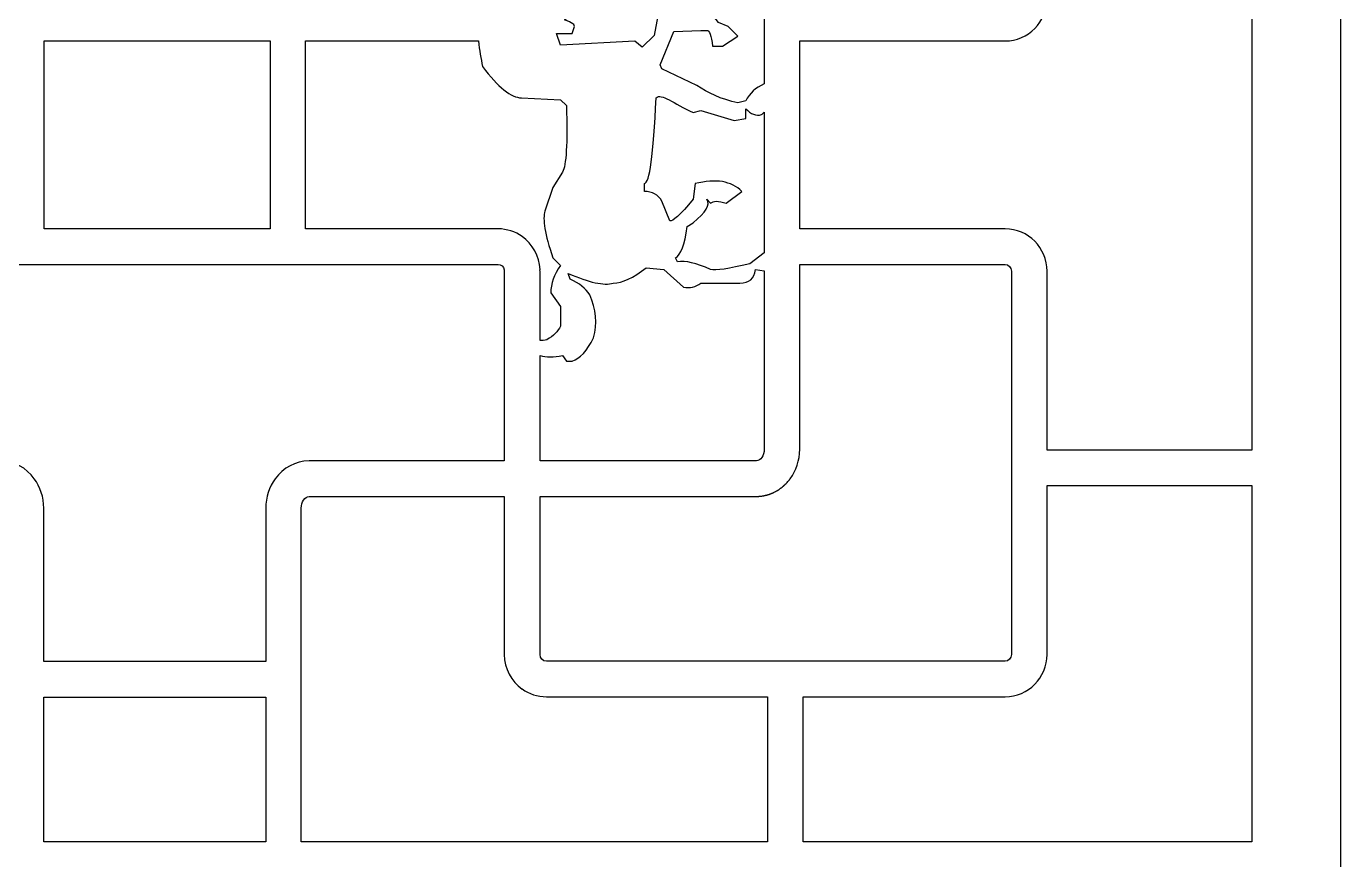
# Model space of a CAD drawing. Header units: centimetres. Extents: x -9.6 to 1.4, y -6.1 to 11.9.
# Drawn here: x -1.2 to 1.449, y -2.971 to -1.291 of the extents above; entities that cross this region are included whole.
import ezdxf

# ---------------------------------------------------------------- set-up
doc = ezdxf.new("R2010")
doc.units = ezdxf.units.CM
doc.header["$MEASUREMENT"] = 0
doc.layers.add('layer 1', color=7, linetype='Continuous')

msp = doc.modelspace()

# ---------------------------------------------------------------- linework, layer by layer
at = {"layer": 'layer 1', "color": 242}
for points, knots in [([(-3.3283, -6.05124), (-3.3283, -6.05124), (-3.3283, 11.92325), (-3.3283, 11.92325), (-3.3283, 11.92325), (-3.3283, 11.92325), (1.44897, 11.92325), (1.44897, 11.92325), (1.44897, 11.92325), (1.44897, 11.92325), (1.44897, -6.05124), (1.44897, -6.05124), (1.44897, -6.05124), (1.44897, -6.05124), (-3.3283, -6.05124), (-3.3283, -6.05124)], [0, 0, 0, 0, 0.2, 0.2, 0.2, 0.2, 0.4, 0.4, 0.4, 0.4, 0.6, 0.6, 0.6, 0.6, 1, 1, 1, 1]), ([(-0.1651, -1.24228), (-0.1651, -1.24228), (-0.1275, -1.23912), (-0.1275, -1.23912), (-0.1275, -1.23912), (-0.1275, -1.23912), (-0.09219, -1.24708), (-0.09219, -1.24708), (-0.09219, -1.24708), (-0.09219, -1.24708), (-0.08808, -1.25491), (-0.08808, -1.25491), (-0.08808, -1.25491), (-0.08808, -1.25491), (-0.11556, -1.27866), (-0.11556, -1.27866), (-0.11556, -1.27866), (-0.10002, -1.28367), (-0.09348, -1.28881), (-0.09591, -1.29407), (-0.09591, -1.29407), (-0.09591, -1.29407), (-0.10015, -1.30614), (-0.10015, -1.30614), (-0.10015, -1.30614), (-0.10015, -1.30614), (-0.13135, -1.30614), (-0.13135, -1.30614), (-0.13135, -1.30614), (-0.13135, -1.30614), (-0.12339, -1.32951), (-0.12339, -1.32951), (-0.12339, -1.32951), (-0.12339, -1.32951), (0.02594, -1.32155), (0.02594, -1.32155), (0.02594, -1.32155), (0.02594, -1.32155), (0.04134, -1.33362), (0.04134, -1.33362), (0.04134, -1.33362), (0.04134, -1.33362), (0.0651, -1.30986), (0.0651, -1.30986), (0.0651, -1.30986), (0.0651, -1.30986), (0.07293, -1.2707), (0.07293, -1.2707), (0.07293, -1.2707), (0.07293, -1.2707), (0.11248, -1.2707), (0.11248, -1.2707), (0.11248, -1.2707), (0.11248, -1.2707), (0.1831, -1.26832), (0.1831, -1.26832), (0.1831, -1.26832), (0.1831, -1.26832), (0.19478, -1.28412), (0.19478, -1.28412), (0.19478, -1.28412), (0.19478, -1.28412), (0.21443, -1.29169), (0.21443, -1.29169), (0.21443, -1.29169), (0.21443, -1.29169), (0.23394, -1.31159), (0.23394, -1.31159), (0.23394, -1.31159), (0.23394, -1.31159), (0.20274, -1.33124), (0.20274, -1.33124), (0.20274, -1.33124), (0.20274, -1.33124), (0.1831, -1.33124), (0.1831, -1.33124), (0.1831, -1.33124), (0.1804, -1.31018), (0.17642, -1.29965), (0.17115, -1.29965), (0.17115, -1.29965), (0.17115, -1.29965), (0.15947, -1.29965), (0.15947, -1.29965), (0.15947, -1.29965), (0.15947, -1.29965), (0.10452, -1.30203), (0.10452, -1.30203), (0.10452, -1.30203), (0.10452, -1.30203), (0.07704, -1.36893), (0.07704, -1.36893), (0.07704, -1.36893), (0.07704, -1.36893), (0.08089, -1.37689), (0.08089, -1.37689), (0.08089, -1.37689), (0.08089, -1.37689), (0.15151, -1.41059), (0.15151, -1.41059), (0.15151, -1.41059), (0.17257, -1.42613), (0.20004, -1.43794), (0.23394, -1.4459), (0.23394, -1.4459), (0.23394, -1.4459), (0.24973, -1.44179), (0.24973, -1.44179), (0.24973, -1.44179), (0.25748, -1.42667), (0.26982, -1.4152), (0.28697, -1.40738), (0.28697, -1.40738), (0.28697, -1.40738), (0.28697, -0.91297), (0.28697, -0.91297), (0.28697, -0.91297), (0.28697, -0.90015), (0.27992, -0.88966), (0.27131, -0.88966), (0.27131, -0.88966), (0.27131, -0.88966), (-0.16485, -0.88966), (-0.16485, -0.88966), (-0.16485, -0.88966), (-0.16485, -0.88966), (-0.16485, -1.05573), (-0.16485, -1.05573), (-0.16485, -1.05573), (-0.16485, -1.05573), (-0.1649, -1.05573), (-0.1649, -1.05573), (-0.1649, -1.05573), (-0.1649, -1.05573), (-0.1649, -1.23565), (-0.1649, -1.23565), (-0.1649, -1.23565), (-0.1649, -1.23663), (-0.16492, -1.23764), (-0.16496, -1.23863), (-0.16496, -1.23863), (-0.16496, -1.23863), (-0.1649, -1.23889), (-0.1649, -1.23889), (-0.1649, -1.23889), (-0.16494, -1.24002), (-0.16501, -1.24116), (-0.1651, -1.24228)], [0, 0, 0, 0, 0.0263158, 0.0263158, 0.0263158, 0.0263158, 0.0526316, 0.0526316, 0.0526316, 0.0526316, 0.0789474, 0.0789474, 0.0789474, 0.0789474, 0.1052632, 0.1052632, 0.1052632, 0.1052632, 0.1315789, 0.1315789, 0.1315789, 0.1315789, 0.1578947, 0.1578947, 0.1578947, 0.1578947, 0.1842105, 0.1842105, 0.1842105, 0.1842105, 0.2105263, 0.2105263, 0.2105263, 0.2105263, 0.2368421, 0.2368421, 0.2368421, 0.2368421, 0.2631579, 0.2631579, 0.2631579, 0.2631579, 0.2894737, 0.2894737, 0.2894737, 0.2894737, 0.3157895, 0.3157895, 0.3157895, 0.3157895, 0.3421053, 0.3421053, 0.3421053, 0.3421053, 0.3684211, 0.3684211, 0.3684211, 0.3684211, 0.3947368, 0.3947368, 0.3947368, 0.3947368, 0.4210526, 0.4210526, 0.4210526, 0.4210526, 0.4473684, 0.4473684, 0.4473684, 0.4473684, 0.4736842, 0.4736842, 0.4736842, 0.4736842, 0.5, 0.5, 0.5, 0.5, 0.5263158, 0.5263158, 0.5263158, 0.5263158, 0.5526316, 0.5526316, 0.5526316, 0.5526316, 0.5789474, 0.5789474, 0.5789474, 0.5789474, 0.6052632, 0.6052632, 0.6052632, 0.6052632, 0.6315789, 0.6315789, 0.6315789, 0.6315789, 0.6578947, 0.6578947, 0.6578947, 0.6578947, 0.6842105, 0.6842105, 0.6842105, 0.6842105, 0.7105263, 0.7105263, 0.7105263, 0.7105263, 0.7368421, 0.7368421, 0.7368421, 0.7368421, 0.7631579, 0.7631579, 0.7631579, 0.7631579, 0.7894737, 0.7894737, 0.7894737, 0.7894737, 0.8157895, 0.8157895, 0.8157895, 0.8157895, 0.8421053, 0.8421053, 0.8421053, 0.8421053, 0.8684211, 0.8684211, 0.8684211, 0.8684211, 0.8947368, 0.8947368, 0.8947368, 0.8947368, 0.9210526, 0.9210526, 0.9210526, 0.9210526, 0.9473684, 0.9473684, 0.9473684, 0.9473684, 1, 1, 1, 1]), ([(1.26983, -0.88772), (1.26983, -0.88772), (0.85706, -0.88772), (0.85706, -0.88772), (0.85706, -0.88772), (0.85706, -0.88772), (0.85706, -1.23565), (0.85706, -1.23565), (0.85706, -1.23565), (0.85706, -1.28257), (0.81902, -1.32098), (0.77251, -1.32098), (0.77251, -1.32098), (0.77251, -1.32098), (0.35863, -1.32098), (0.35863, -1.32098), (0.35863, -1.32098), (0.35863, -1.32098), (0.35863, -1.69964), (0.35863, -1.69964), (0.35863, -1.69964), (0.35863, -1.69964), (0.77251, -1.69964), (0.77251, -1.69964), (0.77251, -1.69964), (0.819, -1.69964), (0.85706, -1.73805), (0.85706, -1.78498), (0.85706, -1.78498), (0.85706, -1.78498), (0.85706, -2.14541), (0.85706, -2.14541), (0.85706, -2.14541), (0.85706, -2.14541), (1.26983, -2.14541), (1.26983, -2.14541), (1.26983, -2.14541), (1.26983, -2.14541), (1.26983, -0.88772), (1.26983, -0.88772)], [0, 0, 0, 0, 0.0909091, 0.0909091, 0.0909091, 0.0909091, 0.1818182, 0.1818182, 0.1818182, 0.1818182, 0.2727273, 0.2727273, 0.2727273, 0.2727273, 0.3636364, 0.3636364, 0.3636364, 0.3636364, 0.4545455, 0.4545455, 0.4545455, 0.4545455, 0.5454545, 0.5454545, 0.5454545, 0.5454545, 0.6363636, 0.6363636, 0.6363636, 0.6363636, 0.7272727, 0.7272727, 0.7272727, 0.7272727, 0.8181818, 0.8181818, 0.8181818, 0.8181818, 1, 1, 1, 1]), ([(-1.16395, -1.32098), (-1.16395, -1.32098), (-1.16395, -1.69964), (-1.16395, -1.69964), (-1.16395, -1.69964), (-1.16395, -1.69964), (-0.70898, -1.69964), (-0.70898, -1.69964), (-0.70898, -1.69964), (-0.70898, -1.69964), (-0.70898, -1.32098), (-0.70898, -1.32098), (-0.70898, -1.32098), (-0.70898, -1.32098), (-1.16395, -1.32098), (-1.16395, -1.32098)], [0, 0, 0, 0, 0.2, 0.2, 0.2, 0.2, 0.4, 0.4, 0.4, 0.4, 0.6, 0.6, 0.6, 0.6, 1, 1, 1, 1]), ([(-0.1649, -1.92443), (-0.16055, -1.92474), (-0.156, -1.9243), (-0.15125, -1.92309), (-0.15125, -1.92309), (-0.1379, -1.91526), (-0.12866, -1.90615), (-0.12339, -1.89562), (-0.12339, -1.89562), (-0.12339, -1.89562), (-0.12339, -1.85646), (-0.12339, -1.85646), (-0.12339, -1.85646), (-0.12339, -1.85646), (-0.14329, -1.82859), (-0.14329, -1.82859), (-0.14329, -1.82859), (-0.14329, -1.81036), (-0.13674, -1.792), (-0.12339, -1.77364), (-0.12339, -1.77364), (-0.12339, -1.77364), (-0.13918, -1.75785), (-0.13918, -1.75785), (-0.13918, -1.75785), (-0.15498, -1.71072), (-0.16024, -1.67939), (-0.15498, -1.66386), (-0.15498, -1.66386), (-0.15498, -1.66386), (-0.13918, -1.61648), (-0.13918, -1.61648), (-0.13918, -1.61648), (-0.13918, -1.61648), (-0.11967, -1.58528), (-0.11967, -1.58528), (-0.11967, -1.58528), (-0.11184, -1.57192), (-0.10927, -1.52737), (-0.11171, -1.45136), (-0.11171, -1.45136), (-0.11171, -1.45136), (-0.12339, -1.43967), (-0.12339, -1.43967), (-0.12339, -1.43967), (-0.12339, -1.43967), (-0.2021, -1.43556), (-0.2021, -1.43556), (-0.2021, -1.43556), (-0.22316, -1.43556), (-0.24935, -1.41464), (-0.28068, -1.37265), (-0.28068, -1.37265), (-0.28411, -1.35689), (-0.28682, -1.33967), (-0.2888, -1.32098), (-0.2888, -1.32098), (-0.2888, -1.32098), (-0.63733, -1.32098), (-0.63733, -1.32098), (-0.63733, -1.32098), (-0.63733, -1.32098), (-0.63733, -1.69964), (-0.63733, -1.69964), (-0.63733, -1.69964), (-0.63733, -1.69964), (-0.24945, -1.69964), (-0.24945, -1.69964), (-0.24945, -1.69964), (-0.23144, -1.69964), (-0.21468, -1.70541), (-0.20092, -1.71522), (-0.20092, -1.71522), (-0.20092, -1.71522), (-0.20088, -1.71519), (-0.20088, -1.71519), (-0.20088, -1.71519), (-0.17994, -1.73009), (-0.16593, -1.75431), (-0.1649, -1.78174), (-0.1649, -1.78174), (-0.1649, -1.78174), (-0.16496, -1.782), (-0.16496, -1.782), (-0.16496, -1.782), (-0.16492, -1.78299), (-0.1649, -1.78399), (-0.1649, -1.78498), (-0.1649, -1.78498), (-0.1649, -1.78498), (-0.1649, -1.92443), (-0.1649, -1.92443)], [0, 0, 0, 0, 0.0416667, 0.0416667, 0.0416667, 0.0416667, 0.0833333, 0.0833333, 0.0833333, 0.0833333, 0.125, 0.125, 0.125, 0.125, 0.1666667, 0.1666667, 0.1666667, 0.1666667, 0.2083333, 0.2083333, 0.2083333, 0.2083333, 0.25, 0.25, 0.25, 0.25, 0.2916667, 0.2916667, 0.2916667, 0.2916667, 0.3333333, 0.3333333, 0.3333333, 0.3333333, 0.375, 0.375, 0.375, 0.375, 0.4166667, 0.4166667, 0.4166667, 0.4166667, 0.4583333, 0.4583333, 0.4583333, 0.4583333, 0.5, 0.5, 0.5, 0.5, 0.5416667, 0.5416667, 0.5416667, 0.5416667, 0.5833333, 0.5833333, 0.5833333, 0.5833333, 0.625, 0.625, 0.625, 0.625, 0.6666667, 0.6666667, 0.6666667, 0.6666667, 0.7083333, 0.7083333, 0.7083333, 0.7083333, 0.75, 0.75, 0.75, 0.75, 0.7916667, 0.7916667, 0.7916667, 0.7916667, 0.8333333, 0.8333333, 0.8333333, 0.8333333, 0.875, 0.875, 0.875, 0.875, 0.9166667, 0.9166667, 0.9166667, 0.9166667, 1, 1, 1, 1]), ([(0.28697, -1.46452), (0.28544, -1.46683), (0.28357, -1.46842), (0.28132, -1.46927), (0.28132, -1.46927), (0.27116, -1.47311), (0.26026, -1.46812), (0.24973, -1.45759), (0.24973, -1.45759), (0.24973, -1.45759), (0.24973, -1.4771), (0.24973, -1.4771), (0.24973, -1.4771), (0.24973, -1.4771), (0.22637, -1.48121), (0.22637, -1.48121), (0.22637, -1.48121), (0.22637, -1.48121), (0.15947, -1.46131), (0.15947, -1.46131), (0.15947, -1.46131), (0.15947, -1.46131), (0.14368, -1.46542), (0.14368, -1.46542), (0.14368, -1.46542), (0.10426, -1.44719), (0.07948, -1.42529), (0.06921, -1.43556), (0.06921, -1.43556), (0.06394, -1.55087), (0.05598, -1.60852), (0.04545, -1.60852), (0.04545, -1.60852), (0.04545, -1.60852), (0.04545, -1.62431), (0.04545, -1.62431), (0.04545, -1.62431), (0.06125, -1.62431), (0.07306, -1.63086), (0.08089, -1.64396), (0.08089, -1.64396), (0.08089, -1.64396), (0.09668, -1.68337), (0.09668, -1.68337), (0.09668, -1.68337), (0.10195, -1.68594), (0.11761, -1.67156), (0.14368, -1.6401), (0.14368, -1.6401), (0.14368, -1.6401), (0.14779, -1.60852), (0.14779, -1.60852), (0.14779, -1.60852), (0.18964, -1.59799), (0.22097, -1.60325), (0.2419, -1.62431), (0.2419, -1.62431), (0.2419, -1.62431), (0.21057, -1.64807), (0.21057, -1.64807), (0.21057, -1.64807), (0.19478, -1.6428), (0.18425, -1.6428), (0.17899, -1.64807), (0.17899, -1.64807), (0.17899, -1.64807), (0.17115, -1.6401), (0.17115, -1.6401), (0.17115, -1.6401), (0.17911, -1.65063), (0.17, -1.66643), (0.14368, -1.68723), (0.14368, -1.68723), (0.14368, -1.68723), (0.13199, -1.69506), (0.13199, -1.69506), (0.13199, -1.69506), (0.12673, -1.73165), (0.11877, -1.75258), (0.10824, -1.75785), (0.10824, -1.75785), (0.10824, -1.75785), (0.11248, -1.76581), (0.11248, -1.76581), (0.11248, -1.76581), (0.12801, -1.76324), (0.15023, -1.7685), (0.17899, -1.7816), (0.17899, -1.7816), (0.18952, -1.78417), (0.21571, -1.78019), (0.2577, -1.76992), (0.2577, -1.76992), (0.2577, -1.76992), (0.28697, -1.7481), (0.28697, -1.7481), (0.28697, -1.7481), (0.28697, -1.7481), (0.28697, -1.46452), (0.28697, -1.46452)], [0, 0, 0, 0, 0.0384615, 0.0384615, 0.0384615, 0.0384615, 0.0769231, 0.0769231, 0.0769231, 0.0769231, 0.1153846, 0.1153846, 0.1153846, 0.1153846, 0.1538462, 0.1538462, 0.1538462, 0.1538462, 0.1923077, 0.1923077, 0.1923077, 0.1923077, 0.2307692, 0.2307692, 0.2307692, 0.2307692, 0.2692308, 0.2692308, 0.2692308, 0.2692308, 0.3076923, 0.3076923, 0.3076923, 0.3076923, 0.3461538, 0.3461538, 0.3461538, 0.3461538, 0.3846154, 0.3846154, 0.3846154, 0.3846154, 0.4230769, 0.4230769, 0.4230769, 0.4230769, 0.4615385, 0.4615385, 0.4615385, 0.4615385, 0.5, 0.5, 0.5, 0.5, 0.5384615, 0.5384615, 0.5384615, 0.5384615, 0.5769231, 0.5769231, 0.5769231, 0.5769231, 0.6153846, 0.6153846, 0.6153846, 0.6153846, 0.6538462, 0.6538462, 0.6538462, 0.6538462, 0.6923077, 0.6923077, 0.6923077, 0.6923077, 0.7307692, 0.7307692, 0.7307692, 0.7307692, 0.7692308, 0.7692308, 0.7692308, 0.7692308, 0.8076923, 0.8076923, 0.8076923, 0.8076923, 0.8461538, 0.8461538, 0.8461538, 0.8461538, 0.8846154, 0.8846154, 0.8846154, 0.8846154, 0.9230769, 0.9230769, 0.9230769, 0.9230769, 1, 1, 1, 1]), ([(-0.71775, -2.57146), (-0.71775, -2.57146), (-0.71775, -2.26262), (-0.71775, -2.26262), (-0.71775, -2.26262), (-0.71775, -2.24019), (-0.71051, -2.21952), (-0.69844, -2.20323), (-0.69844, -2.20323), (-0.69844, -2.20323), (-0.69855, -2.20309), (-0.69855, -2.20309), (-0.69855, -2.20309), (-0.68251, -2.18135), (-0.65789, -2.16736), (-0.63043, -2.16736), (-0.63043, -2.16736), (-0.63043, -2.16736), (-0.3374, -2.16736), (-0.3374, -2.16736), (-0.3374, -2.16736), (-0.3374, -2.16736), (-0.3374, -2.16716), (-0.3374, -2.16716), (-0.3374, -2.16716), (-0.3374, -2.16716), (-0.23693, -2.16716), (-0.23693, -2.16716), (-0.23693, -2.16716), (-0.23693, -2.16716), (-0.23693, -1.78498), (-0.23693, -1.78498), (-0.23693, -1.78498), (-0.23693, -1.78398), (-0.23691, -1.78298), (-0.23688, -1.78199), (-0.23688, -1.78199), (-0.23817, -1.7759), (-0.24334, -1.7713), (-0.24945, -1.7713), (-0.24945, -1.7713), (-0.24945, -1.7713), (-1.65624, -1.7713), (-1.65624, -1.7713), (-1.65624, -1.7713), (-1.66227, -1.7713), (-1.66738, -1.77576), (-1.66877, -1.78173), (-1.66877, -1.78173), (-1.66877, -1.78173), (-1.66877, -1.78174), (-1.66877, -1.78174), (-1.66877, -1.78174), (-1.66877, -1.78174), (-1.66877, -1.78174), (-1.66877, -1.78174), (-1.66877, -1.78174), (-1.66877, -1.78174), (-1.66879, -1.78183), (-1.66879, -1.78183), (-1.66879, -1.78183), (-1.66879, -1.78183), (-1.6688, -1.78188), (-1.6688, -1.78188), (-1.6688, -1.78188), (-1.6688, -1.78188), (-1.6688, -1.7819), (-1.6688, -1.7819), (-1.6688, -1.7819), (-1.6688, -1.7819), (-1.66881, -1.78193), (-1.66881, -1.78193), (-1.66881, -1.78193), (-1.66881, -1.78193), (-1.66887, -1.78223), (-1.66887, -1.78223), (-1.66887, -1.78223), (-1.66887, -1.78223), (-1.66887, -1.78223), (-1.66887, -1.78223), (-1.66887, -1.78223), (-1.66887, -1.78223), (-1.66893, -1.78252), (-1.66893, -1.78252), (-1.66893, -1.78252), (-1.66893, -1.78252), (-1.66893, -1.78256), (-1.66893, -1.78256), (-1.66893, -1.78256), (-1.66893, -1.78256), (-1.66893, -1.78257), (-1.66893, -1.78257), (-1.66893, -1.78257), (-1.66893, -1.78257), (-1.66898, -1.78287), (-1.66898, -1.78287), (-1.66898, -1.78287), (-1.66898, -1.78287), (-1.66899, -1.7829), (-1.66899, -1.7829), (-1.66899, -1.7829), (-1.66899, -1.7829), (-1.66899, -1.78292), (-1.66899, -1.78292), (-1.66899, -1.78292), (-1.66899, -1.78292), (-1.669, -1.78298), (-1.669, -1.78298), (-1.669, -1.78298), (-1.66907, -1.78351), (-1.66912, -1.78406), (-1.66913, -1.78461), (-1.66913, -1.78461), (-1.66913, -1.78461), (-1.66913, -1.78463), (-1.66913, -1.78463), (-1.66913, -1.78463), (-1.66913, -1.78463), (-1.66913, -1.78498), (-1.66913, -1.78498), (-1.66913, -1.78498), (-1.66913, -1.78498), (-1.66913, -1.99898), (-1.66913, -1.99898), (-1.66913, -1.99898), (-1.66913, -1.99898), (-1.6687, -1.99898), (-1.6687, -1.99898), (-1.6687, -1.99898), (-1.6687, -1.99898), (-1.6687, -2.16716), (-1.6687, -2.16716), (-1.6687, -2.16716), (-1.6687, -2.16716), (-1.54535, -2.16716), (-1.54535, -2.16716), (-1.54535, -2.16716), (-1.54535, -2.16716), (-1.54535, -2.16736), (-1.54535, -2.16736), (-1.54535, -2.16736), (-1.54535, -2.16736), (-1.25233, -2.16736), (-1.25233, -2.16736), (-1.25233, -2.16736), (-1.22487, -2.16736), (-1.20025, -2.18135), (-1.18421, -2.20309), (-1.18421, -2.20309), (-1.18421, -2.20309), (-1.18431, -2.20323), (-1.18431, -2.20323), (-1.18431, -2.20323), (-1.17225, -2.21952), (-1.16501, -2.24021), (-1.16501, -2.26262), (-1.16501, -2.26262), (-1.16501, -2.26262), (-1.16501, -2.57146), (-1.16501, -2.57146), (-1.16501, -2.57146), (-1.16501, -2.57146), (-0.71775, -2.57146), (-0.71775, -2.57146)], [0, 0, 0, 0, 0.0238095, 0.0238095, 0.0238095, 0.0238095, 0.047619, 0.047619, 0.047619, 0.047619, 0.0714286, 0.0714286, 0.0714286, 0.0714286, 0.0952381, 0.0952381, 0.0952381, 0.0952381, 0.1190476, 0.1190476, 0.1190476, 0.1190476, 0.1428571, 0.1428571, 0.1428571, 0.1428571, 0.1666667, 0.1666667, 0.1666667, 0.1666667, 0.1904762, 0.1904762, 0.1904762, 0.1904762, 0.2142857, 0.2142857, 0.2142857, 0.2142857, 0.2380952, 0.2380952, 0.2380952, 0.2380952, 0.2619048, 0.2619048, 0.2619048, 0.2619048, 0.2857143, 0.2857143, 0.2857143, 0.2857143, 0.3095238, 0.3095238, 0.3095238, 0.3095238, 0.3333333, 0.3333333, 0.3333333, 0.3333333, 0.3571429, 0.3571429, 0.3571429, 0.3571429, 0.3809524, 0.3809524, 0.3809524, 0.3809524, 0.4047619, 0.4047619, 0.4047619, 0.4047619, 0.4285714, 0.4285714, 0.4285714, 0.4285714, 0.452381, 0.452381, 0.452381, 0.452381, 0.4761905, 0.4761905, 0.4761905, 0.4761905, 0.5, 0.5, 0.5, 0.5, 0.5238095, 0.5238095, 0.5238095, 0.5238095, 0.547619, 0.547619, 0.547619, 0.547619, 0.5714286, 0.5714286, 0.5714286, 0.5714286, 0.5952381, 0.5952381, 0.5952381, 0.5952381, 0.6190476, 0.6190476, 0.6190476, 0.6190476, 0.6428571, 0.6428571, 0.6428571, 0.6428571, 0.6666667, 0.6666667, 0.6666667, 0.6666667, 0.6904762, 0.6904762, 0.6904762, 0.6904762, 0.7142857, 0.7142857, 0.7142857, 0.7142857, 0.7380952, 0.7380952, 0.7380952, 0.7380952, 0.7619048, 0.7619048, 0.7619048, 0.7619048, 0.7857143, 0.7857143, 0.7857143, 0.7857143, 0.8095238, 0.8095238, 0.8095238, 0.8095238, 0.8333333, 0.8333333, 0.8333333, 0.8333333, 0.8571429, 0.8571429, 0.8571429, 0.8571429, 0.8809524, 0.8809524, 0.8809524, 0.8809524, 0.9047619, 0.9047619, 0.9047619, 0.9047619, 0.9285714, 0.9285714, 0.9285714, 0.9285714, 0.952381, 0.952381, 0.952381, 0.952381, 1, 1, 1, 1]), ([(-0.16485, -2.2393), (-0.16485, -2.2393), (-0.16485, -2.55723), (-0.16485, -2.55723), (-0.16485, -2.55723), (-0.16485, -2.56474), (-0.15903, -2.57091), (-0.15195, -2.57091), (-0.15195, -2.57091), (-0.15195, -2.57091), (0.77251, -2.57091), (0.77251, -2.57091), (0.77251, -2.57091), (0.77959, -2.57091), (0.7854, -2.56476), (0.7854, -2.55723), (0.7854, -2.55723), (0.7854, -2.55723), (0.7854, -1.78498), (0.7854, -1.78498), (0.7854, -1.78498), (0.7854, -1.77745), (0.7796, -1.7713), (0.77251, -1.7713), (0.77251, -1.7713), (0.77251, -1.7713), (0.35863, -1.7713), (0.35863, -1.7713), (0.35863, -1.7713), (0.35863, -1.7713), (0.35863, -2.14384), (0.35863, -2.14384), (0.35863, -2.14384), (0.35863, -2.16619), (0.35142, -2.18682), (0.33942, -2.20309), (0.33942, -2.20309), (0.33942, -2.20309), (0.33942, -2.20309), (0.33942, -2.20309), (0.33942, -2.20309), (0.33942, -2.20309), (0.33923, -2.20335), (0.33923, -2.20335), (0.33923, -2.20335), (0.33882, -2.2039), (0.3384, -2.20445), (0.33798, -2.20499), (0.33798, -2.20499), (0.33798, -2.20499), (0.33782, -2.2052), (0.33782, -2.2052), (0.33782, -2.2052), (0.33733, -2.20583), (0.33683, -2.20645), (0.33632, -2.20707), (0.33632, -2.20707), (0.33632, -2.20707), (0.33632, -2.20708), (0.33632, -2.20708), (0.33632, -2.20708), (0.33418, -2.20967), (0.33192, -2.21213), (0.32954, -2.21446), (0.32954, -2.21446), (0.32954, -2.21446), (0.32952, -2.21448), (0.32952, -2.21448), (0.32952, -2.21448), (0.32898, -2.215), (0.32844, -2.21552), (0.32789, -2.21603), (0.32789, -2.21603), (0.32789, -2.21603), (0.32741, -2.21647), (0.32741, -2.21647), (0.32741, -2.21647), (0.32702, -2.21683), (0.32663, -2.21718), (0.32623, -2.21753), (0.32623, -2.21753), (0.32623, -2.21753), (0.32559, -2.2181), (0.32559, -2.2181), (0.32559, -2.2181), (0.32527, -2.21837), (0.32495, -2.21865), (0.32463, -2.21892), (0.32463, -2.21892), (0.32436, -2.21914), (0.3241, -2.21936), (0.32383, -2.21958), (0.32383, -2.21958), (0.3236, -2.21977), (0.32336, -2.21996), (0.32313, -2.22015), (0.32313, -2.22015), (0.32276, -2.22045), (0.32238, -2.22075), (0.32201, -2.22105), (0.32201, -2.22105), (0.32178, -2.22122), (0.32155, -2.2214), (0.32132, -2.22157), (0.32132, -2.22157), (0.32132, -2.22157), (0.32065, -2.22209), (0.32065, -2.22209), (0.32065, -2.22209), (0.32024, -2.22239), (0.31984, -2.22268), (0.31943, -2.22298), (0.31943, -2.22298), (0.31943, -2.22298), (0.31876, -2.22346), (0.31876, -2.22346), (0.31876, -2.22346), (0.31876, -2.22346), (0.31809, -2.22393), (0.31809, -2.22393), (0.31809, -2.22393), (0.3177, -2.22421), (0.3173, -2.22448), (0.3169, -2.22475), (0.3169, -2.22475), (0.31665, -2.22491), (0.3164, -2.22508), (0.31615, -2.22524), (0.31615, -2.22524), (0.31575, -2.22551), (0.31534, -2.22577), (0.31494, -2.22602), (0.31494, -2.22602), (0.31494, -2.22602), (0.3143, -2.22642), (0.3143, -2.22642), (0.3143, -2.22642), (0.31397, -2.22662), (0.31364, -2.22682), (0.31331, -2.22702), (0.31331, -2.22702), (0.31301, -2.22721), (0.3127, -2.22739), (0.31239, -2.22757), (0.31239, -2.22757), (0.31203, -2.22778), (0.31166, -2.22799), (0.3113, -2.2282), (0.3113, -2.2282), (0.3113, -2.2282), (0.3108, -2.22848), (0.3108, -2.22848), (0.3108, -2.22848), (0.31032, -2.22875), (0.30982, -2.22902), (0.30933, -2.22928), (0.30933, -2.22928), (0.30933, -2.22928), (0.3088, -2.22955), (0.3088, -2.22955), (0.3088, -2.22955), (0.30833, -2.2298), (0.30785, -2.23005), (0.30738, -2.23028), (0.30738, -2.23028), (0.30716, -2.23039), (0.30694, -2.2305), (0.30673, -2.2306), (0.30673, -2.2306), (0.30637, -2.23077), (0.30602, -2.23094), (0.30566, -2.23111), (0.30566, -2.23111), (0.30537, -2.23125), (0.30508, -2.23138), (0.30479, -2.23152), (0.30479, -2.23152), (0.30439, -2.23169), (0.304, -2.23187), (0.3036, -2.23204), (0.3036, -2.23204), (0.3036, -2.23204), (0.30308, -2.23227), (0.30308, -2.23227), (0.30308, -2.23227), (0.30257, -2.23249), (0.30205, -2.2327), (0.30154, -2.23291), (0.30154, -2.23291), (0.30154, -2.23291), (0.30101, -2.23312), (0.30101, -2.23312), (0.30101, -2.23312), (0.30048, -2.23334), (0.29993, -2.23354), (0.29939, -2.23375), (0.29939, -2.23375), (0.29939, -2.23375), (0.29896, -2.23391), (0.29896, -2.23391), (0.29896, -2.23391), (0.29848, -2.23408), (0.29801, -2.23425), (0.29753, -2.23441), (0.29753, -2.23441), (0.29753, -2.23441), (0.29687, -2.23464), (0.29687, -2.23464), (0.29687, -2.23464), (0.29638, -2.2348), (0.29589, -2.23496), (0.29539, -2.23512), (0.29539, -2.23512), (0.29539, -2.23512), (0.29501, -2.23524), (0.29501, -2.23524), (0.29501, -2.23524), (0.29444, -2.23542), (0.29387, -2.23558), (0.29329, -2.23575), (0.29329, -2.23575), (0.29329, -2.23575), (0.29285, -2.23587), (0.29285, -2.23587), (0.29285, -2.23587), (0.29226, -2.23604), (0.29167, -2.2362), (0.29107, -2.23635), (0.29107, -2.23635), (0.29107, -2.23635), (0.29074, -2.23643), (0.29074, -2.23643), (0.29074, -2.23643), (0.29018, -2.23657), (0.28962, -2.2367), (0.28905, -2.23683), (0.28905, -2.23683), (0.28905, -2.23683), (0.28862, -2.23693), (0.28862, -2.23693), (0.28862, -2.23693), (0.28808, -2.23705), (0.28753, -2.23716), (0.28698, -2.23727), (0.28698, -2.23727), (0.28698, -2.23727), (0.28658, -2.23735), (0.28658, -2.23735), (0.28658, -2.23735), (0.28598, -2.23747), (0.28538, -2.23758), (0.28478, -2.23768), (0.28478, -2.23768), (0.28478, -2.23768), (0.28437, -2.23775), (0.28437, -2.23775), (0.28437, -2.23775), (0.28374, -2.23785), (0.28312, -2.23795), (0.28249, -2.23804), (0.28249, -2.23804), (0.28249, -2.23804), (0.28223, -2.23807), (0.28223, -2.23807), (0.28223, -2.23807), (0.28157, -2.23816), (0.28091, -2.23825), (0.28025, -2.23832), (0.28025, -2.23832), (0.28025, -2.23832), (0.28021, -2.23833), (0.28021, -2.23833), (0.28021, -2.23833), (0.28021, -2.23833), (0.2802, -2.23833), (0.2802, -2.23833), (0.2802, -2.23833), (0.2802, -2.23833), (0.28014, -2.23833), (0.28014, -2.23833), (0.28014, -2.23833), (0.27951, -2.2384), (0.27887, -2.23846), (0.27824, -2.23852), (0.27824, -2.23852), (0.27824, -2.23852), (0.27786, -2.23855), (0.27786, -2.23855), (0.27786, -2.23855), (0.27724, -2.2386), (0.27661, -2.23864), (0.27598, -2.23868), (0.27598, -2.23868), (0.27598, -2.23868), (0.27558, -2.2387), (0.27558, -2.2387), (0.27558, -2.2387), (0.27494, -2.23874), (0.2743, -2.23876), (0.27366, -2.23878), (0.27366, -2.23878), (0.27366, -2.23878), (0.27336, -2.23879), (0.27336, -2.23879), (0.27336, -2.23879), (0.27268, -2.23881), (0.27199, -2.23882), (0.27131, -2.23882), (0.27131, -2.23882), (0.27131, -2.23882), (-0.14652, -2.23882), (-0.14652, -2.23882), (-0.14652, -2.23882), (-0.14652, -2.23882), (-0.14652, -2.2393), (-0.14652, -2.2393), (-0.14652, -2.2393), (-0.14652, -2.2393), (-0.16485, -2.2393), (-0.16485, -2.2393)], [0, 0, 0, 0, 0.0123457, 0.0123457, 0.0123457, 0.0123457, 0.0246914, 0.0246914, 0.0246914, 0.0246914, 0.037037, 0.037037, 0.037037, 0.037037, 0.0493827, 0.0493827, 0.0493827, 0.0493827, 0.0617284, 0.0617284, 0.0617284, 0.0617284, 0.0740741, 0.0740741, 0.0740741, 0.0740741, 0.0864198, 0.0864198, 0.0864198, 0.0864198, 0.0987654, 0.0987654, 0.0987654, 0.0987654, 0.1111111, 0.1111111, 0.1111111, 0.1111111, 0.1234568, 0.1234568, 0.1234568, 0.1234568, 0.1358025, 0.1358025, 0.1358025, 0.1358025, 0.1481481, 0.1481481, 0.1481481, 0.1481481, 0.1604938, 0.1604938, 0.1604938, 0.1604938, 0.1728395, 0.1728395, 0.1728395, 0.1728395, 0.1851852, 0.1851852, 0.1851852, 0.1851852, 0.1975309, 0.1975309, 0.1975309, 0.1975309, 0.2098765, 0.2098765, 0.2098765, 0.2098765, 0.2222222, 0.2222222, 0.2222222, 0.2222222, 0.2345679, 0.2345679, 0.2345679, 0.2345679, 0.2469136, 0.2469136, 0.2469136, 0.2469136, 0.2592593, 0.2592593, 0.2592593, 0.2592593, 0.2716049, 0.2716049, 0.2716049, 0.2716049, 0.2839506, 0.2839506, 0.2839506, 0.2839506, 0.2962963, 0.2962963, 0.2962963, 0.2962963, 0.308642, 0.308642, 0.308642, 0.308642, 0.3209877, 0.3209877, 0.3209877, 0.3209877, 0.3333333, 0.3333333, 0.3333333, 0.3333333, 0.345679, 0.345679, 0.345679, 0.345679, 0.3580247, 0.3580247, 0.3580247, 0.3580247, 0.3703704, 0.3703704, 0.3703704, 0.3703704, 0.382716, 0.382716, 0.382716, 0.382716, 0.3950617, 0.3950617, 0.3950617, 0.3950617, 0.4074074, 0.4074074, 0.4074074, 0.4074074, 0.4197531, 0.4197531, 0.4197531, 0.4197531, 0.4320988, 0.4320988, 0.4320988, 0.4320988, 0.4444444, 0.4444444, 0.4444444, 0.4444444, 0.4567901, 0.4567901, 0.4567901, 0.4567901, 0.4691358, 0.4691358, 0.4691358, 0.4691358, 0.4814815, 0.4814815, 0.4814815, 0.4814815, 0.4938272, 0.4938272, 0.4938272, 0.4938272, 0.5061728, 0.5061728, 0.5061728, 0.5061728, 0.5185185, 0.5185185, 0.5185185, 0.5185185, 0.5308642, 0.5308642, 0.5308642, 0.5308642, 0.5432099, 0.5432099, 0.5432099, 0.5432099, 0.5555556, 0.5555556, 0.5555556, 0.5555556, 0.5679012, 0.5679012, 0.5679012, 0.5679012, 0.5802469, 0.5802469, 0.5802469, 0.5802469, 0.5925926, 0.5925926, 0.5925926, 0.5925926, 0.6049383, 0.6049383, 0.6049383, 0.6049383, 0.617284, 0.617284, 0.617284, 0.617284, 0.6296296, 0.6296296, 0.6296296, 0.6296296, 0.6419753, 0.6419753, 0.6419753, 0.6419753, 0.654321, 0.654321, 0.654321, 0.654321, 0.6666667, 0.6666667, 0.6666667, 0.6666667, 0.6790123, 0.6790123, 0.6790123, 0.6790123, 0.691358, 0.691358, 0.691358, 0.691358, 0.7037037, 0.7037037, 0.7037037, 0.7037037, 0.7160494, 0.7160494, 0.7160494, 0.7160494, 0.7283951, 0.7283951, 0.7283951, 0.7283951, 0.7407407, 0.7407407, 0.7407407, 0.7407407, 0.7530864, 0.7530864, 0.7530864, 0.7530864, 0.7654321, 0.7654321, 0.7654321, 0.7654321, 0.7777778, 0.7777778, 0.7777778, 0.7777778, 0.7901235, 0.7901235, 0.7901235, 0.7901235, 0.8024691, 0.8024691, 0.8024691, 0.8024691, 0.8148148, 0.8148148, 0.8148148, 0.8148148, 0.8271605, 0.8271605, 0.8271605, 0.8271605, 0.8395062, 0.8395062, 0.8395062, 0.8395062, 0.8518519, 0.8518519, 0.8518519, 0.8518519, 0.8641975, 0.8641975, 0.8641975, 0.8641975, 0.8765432, 0.8765432, 0.8765432, 0.8765432, 0.8888889, 0.8888889, 0.8888889, 0.8888889, 0.9012346, 0.9012346, 0.9012346, 0.9012346, 0.9135802, 0.9135802, 0.9135802, 0.9135802, 0.9259259, 0.9259259, 0.9259259, 0.9259259, 0.9382716, 0.9382716, 0.9382716, 0.9382716, 0.9506173, 0.9506173, 0.9506173, 0.9506173, 0.962963, 0.962963, 0.962963, 0.962963, 0.9753086, 0.9753086, 0.9753086, 0.9753086, 1, 1, 1, 1]), ([(0.28697, -1.78395), (0.28697, -1.78395), (0.26964, -1.7816), (0.26964, -1.7816), (0.26964, -1.7816), (0.26694, -1.79996), (0.25641, -1.80908), (0.23805, -1.80908), (0.23805, -1.80908), (0.23805, -1.80908), (0.15947, -1.80908), (0.15947, -1.80908), (0.15947, -1.80908), (0.14894, -1.81678), (0.13713, -1.81948), (0.12416, -1.81691), (0.12416, -1.81691), (0.12416, -1.81691), (0.08461, -1.7816), (0.08461, -1.7816), (0.08461, -1.7816), (0.08461, -1.7816), (0.04931, -1.77788), (0.04931, -1.77788), (0.04931, -1.77788), (0.02311, -1.79868), (0.00103, -1.80908), (-0.01733, -1.80908), (-0.01733, -1.80908), (-0.0357, -1.81434), (-0.06587, -1.80779), (-0.10798, -1.78956), (-0.10798, -1.78956), (-0.10798, -1.78956), (-0.10387, -1.80112), (-0.10387, -1.80112), (-0.10387, -1.80112), (-0.08551, -1.8092), (-0.07255, -1.81973), (-0.06471, -1.8327), (-0.06471, -1.8327), (-0.05149, -1.86159), (-0.04879, -1.89048), (-0.05688, -1.91924), (-0.05688, -1.91924), (-0.06985, -1.94531), (-0.08436, -1.96097), (-0.10015, -1.96624), (-0.10015, -1.96624), (-0.10015, -1.96624), (-0.11171, -1.96624), (-0.11171, -1.96624), (-0.11171, -1.96624), (-0.11171, -1.96624), (-0.11967, -1.95468), (-0.11967, -1.95468), (-0.11967, -1.95468), (-0.13759, -1.95868), (-0.15266, -1.95869), (-0.1649, -1.95471), (-0.1649, -1.95471), (-0.1649, -1.95471), (-0.1649, -1.96489), (-0.1649, -1.96489), (-0.1649, -1.96489), (-0.1649, -1.96489), (-0.16485, -1.96489), (-0.16485, -1.96489), (-0.16485, -1.96489), (-0.16485, -1.96489), (-0.16485, -2.16716), (-0.16485, -2.16716), (-0.16485, -2.16716), (-0.16485, -2.16716), (0.27131, -2.16716), (0.27131, -2.16716), (0.27131, -2.16716), (0.27991, -2.16716), (0.28697, -2.15667), (0.28697, -2.14385), (0.28697, -2.14385), (0.28697, -2.14385), (0.28697, -1.78395), (0.28697, -1.78395)], [0, 0, 0, 0, 0.0454545, 0.0454545, 0.0454545, 0.0454545, 0.0909091, 0.0909091, 0.0909091, 0.0909091, 0.1363636, 0.1363636, 0.1363636, 0.1363636, 0.1818182, 0.1818182, 0.1818182, 0.1818182, 0.2272727, 0.2272727, 0.2272727, 0.2272727, 0.2727273, 0.2727273, 0.2727273, 0.2727273, 0.3181818, 0.3181818, 0.3181818, 0.3181818, 0.3636364, 0.3636364, 0.3636364, 0.3636364, 0.4090909, 0.4090909, 0.4090909, 0.4090909, 0.4545455, 0.4545455, 0.4545455, 0.4545455, 0.5, 0.5, 0.5, 0.5, 0.5454545, 0.5454545, 0.5454545, 0.5454545, 0.5909091, 0.5909091, 0.5909091, 0.5909091, 0.6363636, 0.6363636, 0.6363636, 0.6363636, 0.6818182, 0.6818182, 0.6818182, 0.6818182, 0.7272727, 0.7272727, 0.7272727, 0.7272727, 0.7727273, 0.7727273, 0.7727273, 0.7727273, 0.8181818, 0.8181818, 0.8181818, 0.8181818, 0.8636364, 0.8636364, 0.8636364, 0.8636364, 0.9090909, 0.9090909, 0.9090909, 0.9090909, 1, 1, 1, 1]), ([(1.26983, -2.21707), (1.26983, -2.21707), (0.85706, -2.21707), (0.85706, -2.21707), (0.85706, -2.21707), (0.85706, -2.21707), (0.85706, -2.55723), (0.85706, -2.55723), (0.85706, -2.55723), (0.85706, -2.60415), (0.81902, -2.64257), (0.77251, -2.64257), (0.77251, -2.64257), (0.77251, -2.64257), (0.36562, -2.64257), (0.36562, -2.64257), (0.36562, -2.64257), (0.36562, -2.64257), (0.36562, -2.93506), (0.36562, -2.93506), (0.36562, -2.93506), (0.36562, -2.93506), (1.26983, -2.93506), (1.26983, -2.93506), (1.26983, -2.93506), (1.26983, -2.93506), (1.26983, -2.21707), (1.26983, -2.21707)], [0, 0, 0, 0, 0.125, 0.125, 0.125, 0.125, 0.25, 0.25, 0.25, 0.25, 0.375, 0.375, 0.375, 0.375, 0.5, 0.5, 0.5, 0.5, 0.625, 0.625, 0.625, 0.625, 0.75, 0.75, 0.75, 0.75, 1, 1, 1, 1]), ([(-0.64609, -2.93506), (-0.64609, -2.93506), (0.29396, -2.93506), (0.29396, -2.93506), (0.29396, -2.93506), (0.29396, -2.93506), (0.29396, -2.64257), (0.29396, -2.64257), (0.29396, -2.64257), (0.29396, -2.64257), (-0.15195, -2.64257), (-0.15195, -2.64257), (-0.15195, -2.64257), (-0.17006, -2.64257), (-0.18688, -2.63675), (-0.20067, -2.62687), (-0.20067, -2.62687), (-0.20067, -2.62687), (-0.20088, -2.62702), (-0.20088, -2.62702), (-0.20088, -2.62702), (-0.22264, -2.61154), (-0.23693, -2.58599), (-0.23693, -2.55723), (-0.23693, -2.55723), (-0.23693, -2.55723), (-0.23693, -2.2393), (-0.23693, -2.2393), (-0.23693, -2.2393), (-0.23693, -2.2393), (-0.63043, -2.2393), (-0.63043, -2.2393), (-0.63043, -2.2393), (-0.63904, -2.2393), (-0.64609, -2.24981), (-0.64609, -2.26262), (-0.64609, -2.26262), (-0.64609, -2.26262), (-0.64609, -2.93506), (-0.64609, -2.93506)], [0, 0, 0, 0, 0.0909091, 0.0909091, 0.0909091, 0.0909091, 0.1818182, 0.1818182, 0.1818182, 0.1818182, 0.2727273, 0.2727273, 0.2727273, 0.2727273, 0.3636364, 0.3636364, 0.3636364, 0.3636364, 0.4545455, 0.4545455, 0.4545455, 0.4545455, 0.5454545, 0.5454545, 0.5454545, 0.5454545, 0.6363636, 0.6363636, 0.6363636, 0.6363636, 0.7272727, 0.7272727, 0.7272727, 0.7272727, 0.8181818, 0.8181818, 0.8181818, 0.8181818, 1, 1, 1, 1]), ([(-1.16501, -2.93506), (-1.16501, -2.93506), (-0.71775, -2.93506), (-0.71775, -2.93506), (-0.71775, -2.93506), (-0.71775, -2.93506), (-0.71775, -2.64312), (-0.71775, -2.64312), (-0.71775, -2.64312), (-0.71775, -2.64312), (-1.16501, -2.64312), (-1.16501, -2.64312), (-1.16501, -2.64312), (-1.16501, -2.64312), (-1.16501, -2.93506), (-1.16501, -2.93506)], [0, 0, 0, 0, 0.2, 0.2, 0.2, 0.2, 0.4, 0.4, 0.4, 0.4, 0.6, 0.6, 0.6, 0.6, 1, 1, 1, 1])]:
    msp.add_open_spline(points, degree=3, knots=knots, dxfattribs=at)

doc.saveas('drawing.dxf')
